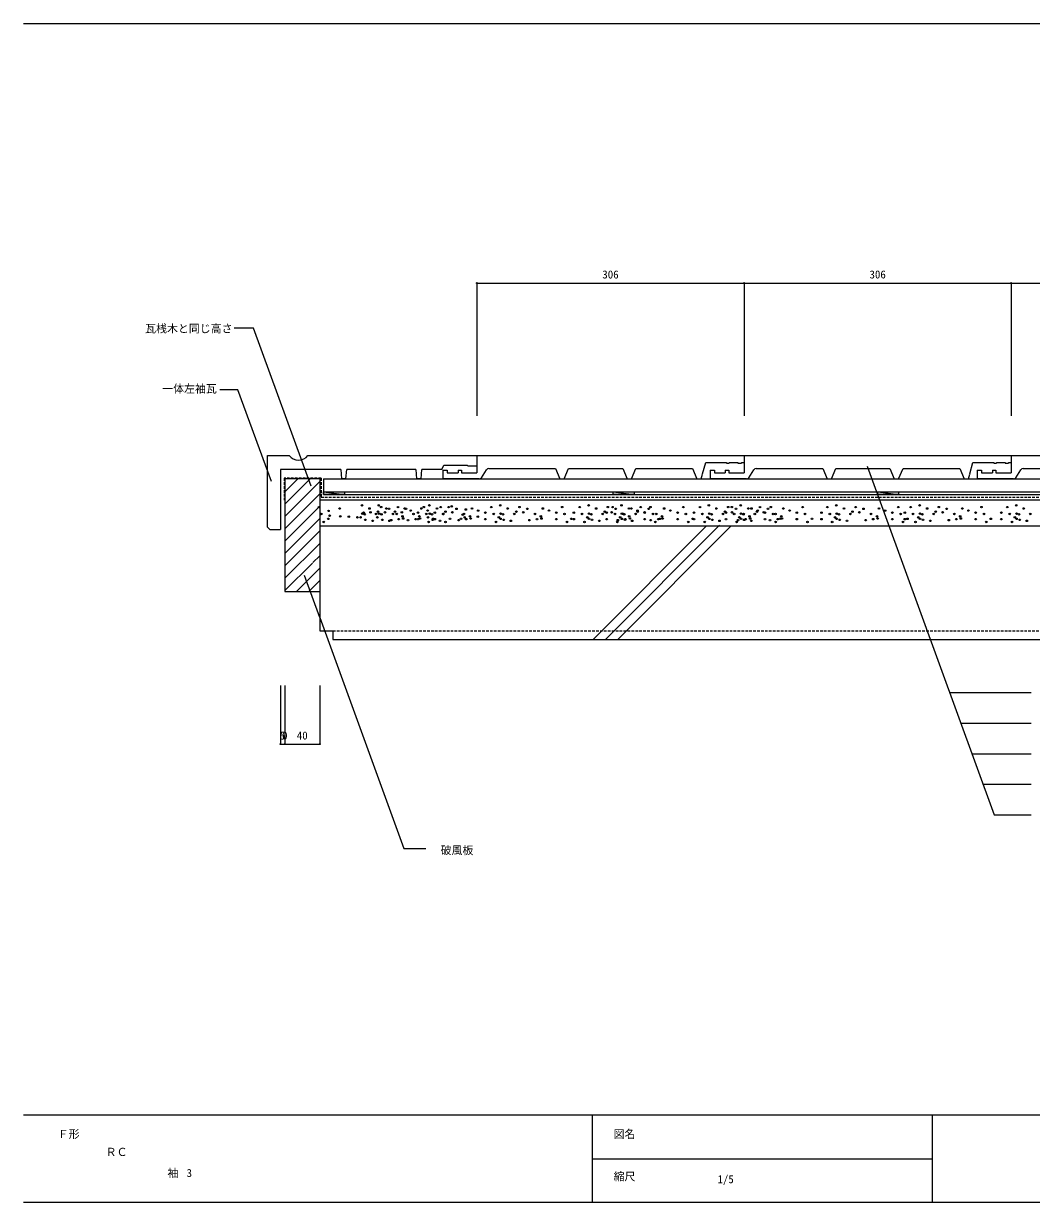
# Model space of a CAD drawing. Units: millimetres, scale not verified, with parts at other scales. Extents: x -198 to 202, y -140 to 130.
# Drawn here: x -197.6 to 33.3, y -140 to 130 of the extents above; entities that cross this region are included whole.
import ezdxf
from ezdxf.enums import TextEntityAlignment as Align

# ---------------------------------------------------------------- set-up
doc = ezdxf.new("R2010")
doc.units = ezdxf.units.MM
doc.header["$LTSCALE"] = 0.5
doc.header["$PDMODE"] = 32
doc.header["$PDSIZE"] = 0.25
doc.linetypes.add('DASHED1', pattern=[1.8, 1.2, -0.6])
for name, color, linetype, lineweight in [('0-0', 5, 'Continuous', 18), ('0-1', 7, 'Continuous', 18), ('1-0', 7, 'Continuous', 18), ('1-1', 7, 'Continuous', 18), ('1-2', 7, 'Continuous', 18), ('1-3', 7, 'Continuous', 18)]:
    doc.layers.add(name, color=color, linetype=linetype, lineweight=lineweight)
doc.layers.add('1-4', color=7, linetype='Continuous')
doc.styles.add('ＭＳ ゴシック', font='')
doc.styles.get('ＭＳ ゴシック').set_extended_font_data('MS Gothic')

msp = doc.modelspace()

# ---------------------------------------------------------------- linework, layer by layer
at = {"layer": '0-0'}
for p, q in [((-197.5676, 130.0135), (202.4324, 130.0135)), ((202.4324, -119.9865), (-197.5676, -119.9865)), ((-67.2973, -119.9865), (-67.2973, -139.9865)), ((10.5405, -119.9865), (10.5405, -139.9865)), ((-67.2973, -129.9865), (10.5405, -129.9865)), ((202.4324, -139.9865), (-197.5676, -139.9865))]:
    msp.add_line(p, q, dxfattribs=at)
at = {"layer": '0-1'}
for p, q in [((14.579, -23.2242), (33.2432, -23.2242)), ((17.1268, -30.2242), (33.2432, -30.2242)), ((19.6746, -37.2242), (33.2432, -37.2242)), ((22.2224, -44.2242), (33.2432, -44.2242)), ((24.7702, -51.2242), (33.2432, -51.2242))]:
    msp.add_line(p, q, dxfattribs=at)
msp.add_lwpolyline([(-129.7297, -6.0043), (-110.4619, -58.9423), (-105.4054, -58.9423)], dxfattribs=at)
at = {"layer": '1-0'}
for p, q in [((-137.7297, 22.7652), (-134.7355, 25.7595)), ((-137.7297, 19.9368), (-131.9071, 25.7595)), ((-137.7297, 25.7595), (-137.7297, -0.0405)), ((-129.7297, 25.7595), (-137.7297, 25.7595)), ((-137.7297, 17.1084), (-129.7297, 25.1084)), ((-129.7297, 25.7595), (-129.7297, 6.5595)), ((-128.8601, 25.7595), (-128.8601, 22.7595)), ((-128.8601, 25.7595), (181.0926, 25.7595)), ((-137.7297, 14.2799), (-129.7297, 22.2799)), ((-128.8601, 22.7595), (181.0926, 22.7595)), ((-128.8601, 22.7595), (-128.8601, 22.1595)), ((-128.8601, 22.7595), (-124.0601, 22.1595)), ((-128.8601, 22.1595), (181.0926, 22.1595)), ((-62.5297, 22.7595), (-57.7297, 22.1595)), ((-1.9297, 22.7595), (2.8703, 22.1595)), ((-137.7297, 11.4515), (-129.7297, 19.4515)), ((-129.7297, 20.9595), (181.0926, 20.9595)), ((-137.7297, 8.6231), (-129.7297, 16.6231)), ((-129.7297, 18.5595), (-129.7297, -0.0405)), ((-137.7297, 5.7947), (-129.7297, 13.7947)), ((-129.7297, 14.9595), (181.0926, 14.9595)), ((-41.1176, 14.9595), (-67.1176, -11.0405)), ((-38.1402, 15.1085), (-64.2892, -11.0405)), ((-35.4608, 14.9595), (-61.4608, -11.0405)), ((-137.7297, 2.9662), (-129.7297, 10.9662)), ((-131.3081, 6.5595), (-129.7297, 8.1378)), ((-137.7297, 0.1378), (-131.4257, 6.4418)), ((-135.0796, -0.0405), (-129.7297, 5.3094)), ((-129.7297, -6.0043), (-133.2335, 3.6222)), ((-132.2512, -0.0405), (-129.7297, 2.481)), ((-137.7297, -0.0405), (-129.7297, -0.0405)), ((-129.7297, -0.0405), (-129.7297, -9.0405)), ((-129.7297, -9.0405), (-126.7297, -9.0405)), ((-126.7297, -9.0405), (-126.7297, -11.0405)), ((-126.7297, -11.0405), (181.0926, -11.0405))]:
    msp.add_line(p, q, dxfattribs=at)
at = {"layer": '1-0', "color": 3, "linetype": 'DASHED1'}
for p, q in [((-129.4252, 25.8739), (-129.4252, 21.5595)), ((-129.4252, 21.5595), (181.0926, 21.5595))]:
    msp.add_line(p, q, dxfattribs=at)
at = {"layer": '1-0', "linetype": 'DASHED1'}
msp.add_line((-126.7297, -9.0405), (181.0926, -9.0405), dxfattribs=at)
at = {"layer": '1-0', "color": 3, "linetype": 'DASHED1'}
msp.add_lwpolyline([(-129.4252, 25.8739), (-137.8459, 25.8739), (-137.8459, 20.8787)], dxfattribs=at)
at = {"layer": '1-0'}
for points in [[(-128.8601, 22.1595), (-128.8601, 22.7595), (-124.0601, 22.7595), (-124.0601, 22.1595)], [(-62.5297, 22.1595), (-62.5297, 22.7595), (-57.7297, 22.7595), (-57.7297, 22.1595)], [(-1.9297, 22.1595), (-1.9297, 22.7595), (2.8703, 22.7595), (2.8703, 22.1595)]]:
    msp.add_lwpolyline(points, close=True, dxfattribs=at)
for centre in [(-129.9162, 19.2666), (-125.1885, 18.9514), (-120.0668, 19.6606), (-118.3333, 18.9514), (-116.2058, 19.6606), (-115.6542, 19.2666), (-114.4723, 18.9514), (-113.8419, 18.8726), (-111.7932, 19.2666), (-110.2961, 18.9514), (-109.981, 18.8726), (-106.4352, 18.9514), (-105.8836, 19.2666), (-104.6229, 19.6606), (-102.8894, 18.9514), (-102.0226, 19.2666), (-100.2103, 19.2666), (-99.5012, 19.4242), (-98.398, 18.8726), (-94.8522, 18.9514), (-90.4397, 19.2666), (-88.391, 19.6606), (-86.6575, 18.9514), (-83.9785, 19.2666), (-82.1662, 18.8726), (-78.6204, 18.9514), (-74.2078, 19.2666), (-70.1915, 19.2666), (-68.1429, 19.6606), (-66.4094, 18.9514), (-63.7303, 19.2666), (-62.6574, 19.2666), (-61.918, 18.8726), (-60.6087, 19.6606), (-58.8752, 18.9514), (-58.3722, 18.9514), (-56.1962, 19.2666), (-54.3839, 18.8726), (-53.9597, 19.2666), (-50.8381, 18.9514), (-46.4255, 19.2666), (-42.6446, 19.2666), (-40.596, 19.6606), (-38.8625, 18.9514), (-36.1834, 19.2666), (-35.3459, 19.2666), (-34.3711, 18.8726), (-33.2972, 19.6606), (-31.5637, 18.9514), (-30.8253, 18.9514), (-28.8847, 19.2666), (-27.0724, 18.8726), (-26.4128, 19.2666), (-23.5266, 18.9514), (-19.1141, 19.2666), (-13.4497, 19.2666), (-11.401, 19.6606), (-9.6675, 18.9514), (-6.9885, 19.2666), (-5.1762, 18.8726), (-1.6304, 18.9514), (2.7822, 19.2666), (5.6213, 19.2666), (7.6699, 19.6606), (9.4034, 18.9514), (12.0825, 19.2666), (13.8948, 18.8726), (17.4405, 18.9514), (21.8531, 19.2666), (27.7529, 19.2666), (29.8016, 19.6606), (31.5351, 18.9514), (-129.3646, 17.6907), (-127.7887, 16.5875), (-127.7099, 18.3998), (-127.4735, 17.2967), (-125.0309, 17.1391), (-123.061, 17.0603), (-121.0911, 16.9027), (-120.3819, 16.9027), (-119.988, 17.7695), (-119.6728, 18.0059), (-119.4364, 17.6119), (-119.2788, 16.3512), (-118.0969, 18.0847), (-117.6241, 16.1148), (-116.8361, 17.6907), (-116.521, 16.9027), (-116.3634, 18.2422), (-116.127, 17.7695), (-115.5754, 17.6119), (-115.4178, 16.3512), (-114.7875, 18.0847), (-113.7631, 16.1148), (-113.3692, 16.2724), (-112.9752, 17.6907), (-112.5024, 18.2422), (-112.1084, 17.6907), (-111.6357, 16.5087), (-110.9265, 18.0847), (-110.7689, 17.1391), (-110.6113, 16.6663), (-109.5082, 16.2724), (-108.8778, 18.4786), (-108.2474, 17.6907), (-107.7747, 16.5087), (-107.2231, 18.0059), (-107.2231, 16.5087), (-106.9079, 17.1391), (-106.7503, 16.6663), (-105.332, 17.6907), (-105.0168, 18.4786), (-104.938, 16.9027), (-104.5441, 17.7695), (-103.9925, 17.6119), (-103.8349, 16.3512), (-103.7561, 16.5875), (-103.3621, 18.0059), (-103.3621, 16.5087), (-102.1802, 16.1148), (-101.471, 17.6907), (-101.3922, 17.6907), (-100.9195, 18.2422), (-99.8951, 16.5875), (-99.3436, 18.0847), (-97.9253, 16.2724), (-97.3737, 16.5875), (-96.9797, 17.5331), (-96.6645, 17.6907), (-96.5069, 16.9027), (-96.2705, 18.715), (-96.1917, 16.5087), (-95.325, 17.1391), (-95.1674, 16.6663), (-93.5127, 17.0603), (-93.4339, 18.4786), (-91.7792, 18.0059), (-91.7792, 16.5087), (-89.8881, 17.6907), (-88.7062, 16.9027), (-88.3122, 17.7695), (-88.3122, 16.5875), (-87.7606, 17.6119), (-87.6031, 16.3512), (-85.9484, 16.1148), (-85.1604, 17.6907), (-84.6876, 18.2422), (-83.1117, 18.0847), (-81.6934, 16.2724), (-80.4327, 17.6907), (-79.9599, 16.5087), (-79.0931, 17.1391), (-78.9356, 16.6663), (-77.2021, 18.4786), (-75.5474, 18.0059), (-75.5474, 16.5087), (-73.6563, 17.6907), (-72.0804, 16.5875), (-71.5311, 18.0059), (-71.5311, 16.5087), (-69.64, 17.6907), (-68.4581, 16.9027), (-68.0641, 17.7695), (-68.0641, 16.5875), (-67.5125, 17.6119), (-67.3549, 16.3512), (-65.7002, 16.1148), (-64.9123, 17.6907), (-64.4395, 18.2422), (-63.9969, 18.0059), (-63.9969, 16.5087), (-62.8636, 18.0847), (-62.1058, 17.6907), (-61.4453, 16.2724), (-60.9239, 16.9027), (-60.5299, 17.7695), (-60.5299, 16.5875), (-60.1845, 17.6907), (-59.9783, 17.6119), (-59.8207, 16.3512), (-59.7118, 16.5087), (-58.845, 17.1391), (-58.6874, 16.6663), (-58.166, 16.1148), (-57.3781, 17.6907), (-56.9539, 18.4786), (-56.9053, 18.2422), (-55.3294, 18.0847), (-55.2992, 18.0059), (-55.2992, 16.5087), (-53.9111, 16.2724), (-53.4081, 17.6907), (-52.6504, 17.6907), (-52.1776, 16.5087), (-51.8322, 16.5875), (-51.3108, 17.1391), (-51.1532, 16.6663), (-49.4197, 18.4786), (-47.765, 18.0059), (-47.765, 16.5087), (-45.8739, 17.6907), (-44.298, 16.5875), (-43.9842, 18.0059), (-43.9842, 16.5087), (-42.0931, 17.6907), (-40.9112, 16.9027), (-40.5172, 17.7695), (-40.5172, 16.5875), (-39.9656, 17.6119), (-39.808, 16.3512), (-38.1533, 16.1148), (-37.3654, 17.6907), (-36.8926, 18.2422), (-36.6854, 18.0059), (-36.6854, 16.5087), (-35.3167, 18.0847), (-34.7943, 17.6907), (-33.8984, 16.2724), (-33.6124, 16.9027), (-33.2184, 17.7695), (-33.2184, 16.5875), (-32.6669, 17.6119), (-32.6376, 17.6907), (-32.5093, 16.3512), (-32.1649, 16.5087), (-31.2981, 17.1391), (-31.1405, 16.6663), (-30.8546, 16.1148), (-30.0666, 17.6907), (-29.5939, 18.2422), (-29.407, 18.4786), (-28.018, 18.0847), (-27.7523, 18.0059), (-27.7523, 16.5087), (-26.5996, 16.2724), (-25.8612, 17.6907), (-25.3389, 17.6907), (-24.8661, 16.5087), (-24.2853, 16.5875), (-23.9994, 17.1391), (-23.8418, 16.6663), (-22.1083, 18.4786), (-20.4536, 18.0059), (-20.4536, 16.5087), (-18.5625, 17.6907), (-16.9866, 16.5875), (-14.7892, 18.0059), (-14.7892, 16.5087), (-12.8981, 17.6907), (-11.7162, 16.9027), (-11.3222, 17.7695), (-11.3222, 16.5875), (-10.7706, 17.6119), (-10.6131, 16.3512), (-8.9583, 16.1148), (-8.1704, 17.6907), (-7.6976, 18.2422), (-6.1217, 18.0847), (-4.7034, 16.2724), (-3.4427, 17.6907), (-2.9699, 16.5087), (-2.1031, 17.1391), (-1.9456, 16.6663), (-0.2121, 18.4786), (1.4426, 18.0059), (1.4426, 16.5087), (3.3338, 17.6907), (4.2817, 18.0059), (4.2817, 16.5087), (4.9097, 16.5875), (6.1728, 17.6907), (7.3548, 16.9027), (7.7487, 17.7695), (7.7487, 16.5875), (8.3003, 17.6119), (8.4579, 16.3512), (10.1126, 16.1148), (10.9005, 17.6907), (11.3733, 18.2422), (12.9492, 18.0847), (14.3675, 16.2724), (15.6282, 17.6907), (16.101, 16.5087), (16.9678, 17.1391), (17.1254, 16.6663), (18.8589, 18.4786), (20.5136, 18.0059), (20.5136, 16.5087), (22.4047, 17.6907), (23.9806, 16.5875), (26.4134, 18.0059), (26.4134, 16.5087), (28.3045, 17.6907), (29.4864, 16.9027), (29.8804, 17.7695), (29.8804, 16.5875), (30.432, 17.6119), (30.5896, 16.3512), (32.2443, 16.1148), (33.0322, 17.6907), (-128.8131, 15.8784), (-104.7804, 15.8784), (-100.9195, 15.8784), (-89.3365, 15.8784), (-73.1047, 15.8784), (-69.0884, 15.8784), (-61.5542, 15.8784), (-52.8566, 15.8784), (-45.3224, 15.8784), (-41.5415, 15.8784), (-34.2428, 15.8784), (-25.3097, 15.8784), (-18.0109, 15.8784), (-12.3465, 15.8784), (3.8853, 15.8784), (6.7244, 15.8784), (22.9562, 15.8784), (28.8561, 15.8784)]:
    msp.add_circle(centre, 0.1762, dxfattribs=at)
at = {"layer": '1-1'}
for p, q in [((-144.8911, 60.227), (-149.368, 60.227)), ((-131.7304, 24.0684), (-144.8911, 60.227)), ((-141.7297, 14.7088), (-141.7297, 31.1088)), ((-141.7297, 31.1088), (-136.7364, 31.1088)), ((-132.4194, 31.1088), (-93.7297, 31.1088)), ((-93.7297, 31.1088), (-93.7297, 28.7088)), ((-93.7297, 31.1088), (-93.7297, 28.7088)), ((-93.7297, 31.1088), (-93.7297, 27.1088)), ((-32.5297, 31.1088), (-32.5297, 27.1088)), ((28.6703, 31.1088), (28.6703, 27.1088)), ((-138.7297, 27.9088), (-138.7297, 14.1088)), ((-124.9297, 27.9088), (-138.7297, 27.9088)), ((-124.9297, 27.9088), (-124.7297, 25.7088)), ((-123.7297, 25.7088), (-123.5297, 27.9088)), ((-107.7297, 27.9088), (-123.5297, 27.9088)), ((-107.7297, 27.9088), (-107.5297, 25.7088)), ((-106.5297, 25.7088), (-106.3297, 27.9088)), ((-101.7297, 27.9088), (-106.3297, 27.9088)), ((-101.5297, 27.7088), (-101.5297, 25.7088)), ((-100.5297, 27.1088), (-98.0297, 27.1088)), ((-98.0297, 27.7088), (-97.2297, 27.7088)), ((-98.0297, 27.7088), (-98.0297, 27.1088)), ((-92.6802, 25.9867), (-91.5066, 27.8309)), ((-91.0004, 28.1088), (-75.7297, 28.1088)), ((-75.7297, 28.1088), (-74.7297, 25.7088)), ((-73.7297, 25.7088), (-72.7298, 28.1088)), ((-72.7298, 28.1088), (-60.3298, 28.1088)), ((-60.3298, 28.1088), (-59.3297, 25.7088)), ((-58.3297, 25.7088), (-57.3298, 28.1088)), ((-57.3298, 28.1088), (-44.3297, 28.1088)), ((-44.3297, 28.1088), (-43.3297, 25.7088)), ((-42.0284, 26.854), (-41.3297, 29.5088)), ((-41.3297, 29.5088), (-40.9226, 29.5088)), ((-41.3297, 29.5088), (-36.5298, 29.5088)), ((-40.9226, 29.5088), (-40.8539, 29.5088)), ((-40.3297, 27.7088), (-40.3297, 25.7088)), ((-39.3297, 27.1088), (-36.8297, 27.1088)), ((-36.8297, 27.7088), (-36.0297, 27.7088)), ((-36.8297, 27.7088), (-36.8297, 27.1088)), ((-35.9298, 29.5088), (-35.9298, 29.3088)), ((-35.9298, 29.5088), (-33.9298, 29.5088)), ((-33.9298, 29.5088), (-33.9298, 29.3088)), ((-33.9298, 29.3088), (-33.1298, 29.3088)), ((-33.1298, 29.5088), (-33.1298, 29.3088)), ((-33.1298, 29.5088), (-32.5297, 29.5088)), ((-31.4802, 25.9867), (-30.3066, 27.8309)), ((-29.8004, 28.1088), (-14.5297, 28.1088)), ((-14.5297, 28.1088), (-13.5297, 25.7088)), ((-12.5297, 25.7088), (-11.5297, 28.1088)), ((-11.5297, 28.1088), (0.8702, 28.1088)), ((0.8702, 28.1088), (1.8702, 25.7088)), ((2.8703, 25.7088), (3.8703, 28.1088)), ((3.8703, 28.1088), (16.8702, 28.1088)), ((16.8702, 28.1088), (17.8703, 25.7088)), ((19.1716, 26.854), (19.8703, 29.5088)), ((19.8703, 29.5088), (20.2774, 29.5088)), ((19.8703, 29.5088), (24.6702, 29.5088)), ((20.2774, 29.5088), (20.3461, 29.5088)), ((20.8703, 27.7088), (20.8703, 25.7088)), ((21.8703, 27.1088), (24.3703, 27.1088)), ((24.3703, 27.7088), (25.1703, 27.7088)), ((24.3703, 27.7088), (24.3703, 27.1088)), ((25.2702, 29.5088), (25.2702, 29.3088)), ((25.2702, 29.5088), (27.2702, 29.5088)), ((27.2702, 29.5088), (27.2702, 29.3088)), ((27.2702, 29.3088), (28.0702, 29.3088)), ((28.0702, 29.5088), (28.0702, 29.3088)), ((28.0702, 29.5088), (28.6703, 29.5088)), ((29.7198, 25.9867), (30.8934, 27.8309)), ((31.3996, 28.1088), (46.6703, 28.1088)), ((-123.7297, 25.7088), (-124.7297, 25.7088)), ((-106.5297, 25.7088), (-107.5297, 25.7088)), ((-93.1864, 25.7088), (-101.5297, 25.7088)), ((-74.7297, 25.7088), (-73.7297, 25.7088)), ((-59.3297, 25.7088), (-58.3297, 25.7088)), ((-43.3297, 25.7088), (-42.3298, 25.7088)), ((-42.3298, 25.7088), (-42.0314, 26.8424)), ((-31.9864, 25.7088), (-40.3297, 25.7088)), ((-13.5297, 25.7088), (-12.5297, 25.7088)), ((1.8702, 25.7088), (2.8703, 25.7088)), ((17.8703, 25.7088), (18.8703, 25.7088)), ((18.8703, 25.7088), (19.1686, 26.8424)), ((29.2136, 25.7088), (20.8703, 25.7088)), ((-141.1297, 14.1088), (-141.7297, 14.7088)), ((-141.1297, 14.1088), (-138.7297, 14.1088))]:
    msp.add_line(p, q, dxfattribs=at)
for points in [[(-140.8153, 25.1167), (-148.4526, 46.0999), (-152.6235, 46.0999)], [(-93.7297, 31.1088), (-32.5297, 31.1088), (-32.5297, 29.5088)], [(-32.5297, 31.1088), (28.6703, 31.1088), (28.6703, 29.5088)], [(28.6703, 31.1088), (89.8703, 31.1088), (89.8703, 29.5088)], [(-101.7297, 27.9088), (-101.3252, 28.9088), (-95.9297, 28.9088)], [(-101.5297, 27.7088), (-100.5297, 27.7088), (-100.5297, 27.1088)], [(-97.2297, 27.7088), (-97.2297, 27.1088), (-93.7297, 27.1088)], [(-95.9297, 28.9088), (-95.7297, 28.7088), (-93.7297, 28.7088)], [(-40.3297, 27.7088), (-39.3297, 27.7088), (-39.3297, 27.1088)], [(-36.5298, 29.5088), (-36.5298, 29.3088), (-35.9298, 29.3088)], [(-36.0297, 27.7088), (-36.0297, 27.1088), (-32.5297, 27.1088)], [(20.8703, 27.7088), (21.8703, 27.7088), (21.8703, 27.1088)], [(24.6702, 29.5088), (24.6702, 29.3088), (25.2702, 29.3088)], [(25.1703, 27.7088), (25.1703, 27.1088), (28.6703, 27.1088)]]:
    msp.add_lwpolyline(points, dxfattribs=at)
for centre, radius, start, end in [((-134.5779, 32.654), 2.6546, 215.59772, 324.40225), ((-91.0004, 27.5088), 0.6, 90, 147.52879), ((-29.8004, 27.5088), 0.6, 90, 147.52879), ((31.3996, 27.5088), 0.6, 90, 147.52879), ((-93.1864, 26.3088), 0.6, 270, 327.52879), ((-31.9864, 26.3088), 0.6, 270, 327.52879), ((29.2136, 26.3088), 0.6, 270, 327.52879)]:
    msp.add_arc(centre, radius, start, end, dxfattribs=at)
at = {"layer": '1-2'}
for p, q in [((-4.3092, 28.6708), (24.7702, -51.2242)), ((-138.7297, -21.6054), (-138.7297, -35.0137)), ((-129.7297, -21.6054), (-129.7297, -35.0137)), ((-138.7297, -35.0137), (-137.7297, -35.0137))]:
    msp.add_line(p, q, dxfattribs=at)
msp.add_lwpolyline([(-137.7297, -21.6054), (-137.7297, -35.0137), (-129.7297, -35.0137)], dxfattribs=at)
for p in [(-138.7297, -35.0137), (-137.7297, -35.0137), (-129.7297, -35.0137)]:
    msp.add_point(p, dxfattribs=at)
at = {"layer": '1-3'}
for p, q in [((-93.7297, 70.5824), (-93.7297, 40.183)), ((-93.7297, 70.5824), (-32.5297, 70.5824)), ((-32.5297, 70.5824), (-32.5297, 40.183)), ((-32.5297, 70.5824), (28.6703, 70.5824)), ((28.6703, 70.5824), (28.6703, 40.183)), ((28.6703, 70.5824), (89.8703, 70.5824))]:
    msp.add_line(p, q, dxfattribs=at)
for p in [(-93.7297, 70.5824), (-32.5297, 70.5824), (28.6703, 70.5824)]:
    msp.add_point(p, dxfattribs=at)

# ---------------------------------------------------------------- texts
at = {"layer": '0-0', "color": 7, "style": 'ＭＳ ゴシック'}
for s, p in [('Ｆ形', (-189.7297, -125.7973)), ('図名', (-62.4324, -125.7973)), ('縮尺', (-62.4324, -135.527)), ('1/5', (-38.6278, -136.1375))]:
    msp.add_text(s, height=1.833, dxfattribs=at).set_placement(p, align=Align.BOTTOM_LEFT)
at = {"layer": '0-1', "style": 'ＭＳ ゴシック'}
for s, p in [('破風板\u3000', (-102.0415, -60.8018)), ('ＲＣ', (-178.7681, -129.91))]:
    msp.add_text(s, height=1.833, dxfattribs=at).set_placement(p, align=Align.BOTTOM_LEFT)
at = {"layer": '1-1', "style": 'ＭＳ ゴシック'}
for s, p in [('瓦桟木と同じ高さ', (-169.7141, 58.6917)), ('一体左袖瓦', (-165.8047, 44.9008))]:
    msp.add_text(s, height=1.833, dxfattribs=at).set_placement(p, align=Align.BOTTOM_LEFT)
at = {"layer": '1-2', "style": 'ＭＳ ゴシック'}
for s, p in [('5', (-138.8547, -34.5137)), ('0', (-138.3547, -34.5137)), ('40', (-134.9797, -34.5137))]:
    msp.add_text(s, height=1.833, dxfattribs=at).set_placement(p, align=Align.BOTTOM_LEFT)
at = {"layer": '1-3', "style": 'ＭＳ ゴシック'}
for p in [(-65.0047, 71.0824), (-3.8047, 71.0824)]:
    msp.add_text('306', height=1.833, dxfattribs=at).set_placement(p, align=Align.BOTTOM_LEFT)
at = {"layer": '1-4', "style": 'ＭＳ ゴシック'}
for s, p in [('袖', (-164.6024, -134.7264)), ('3', (-160.2244, -134.71))]:
    msp.add_text(s, height=1.833, dxfattribs=at).set_placement(p, align=Align.BOTTOM_LEFT)

doc.saveas('drawing.dxf')
